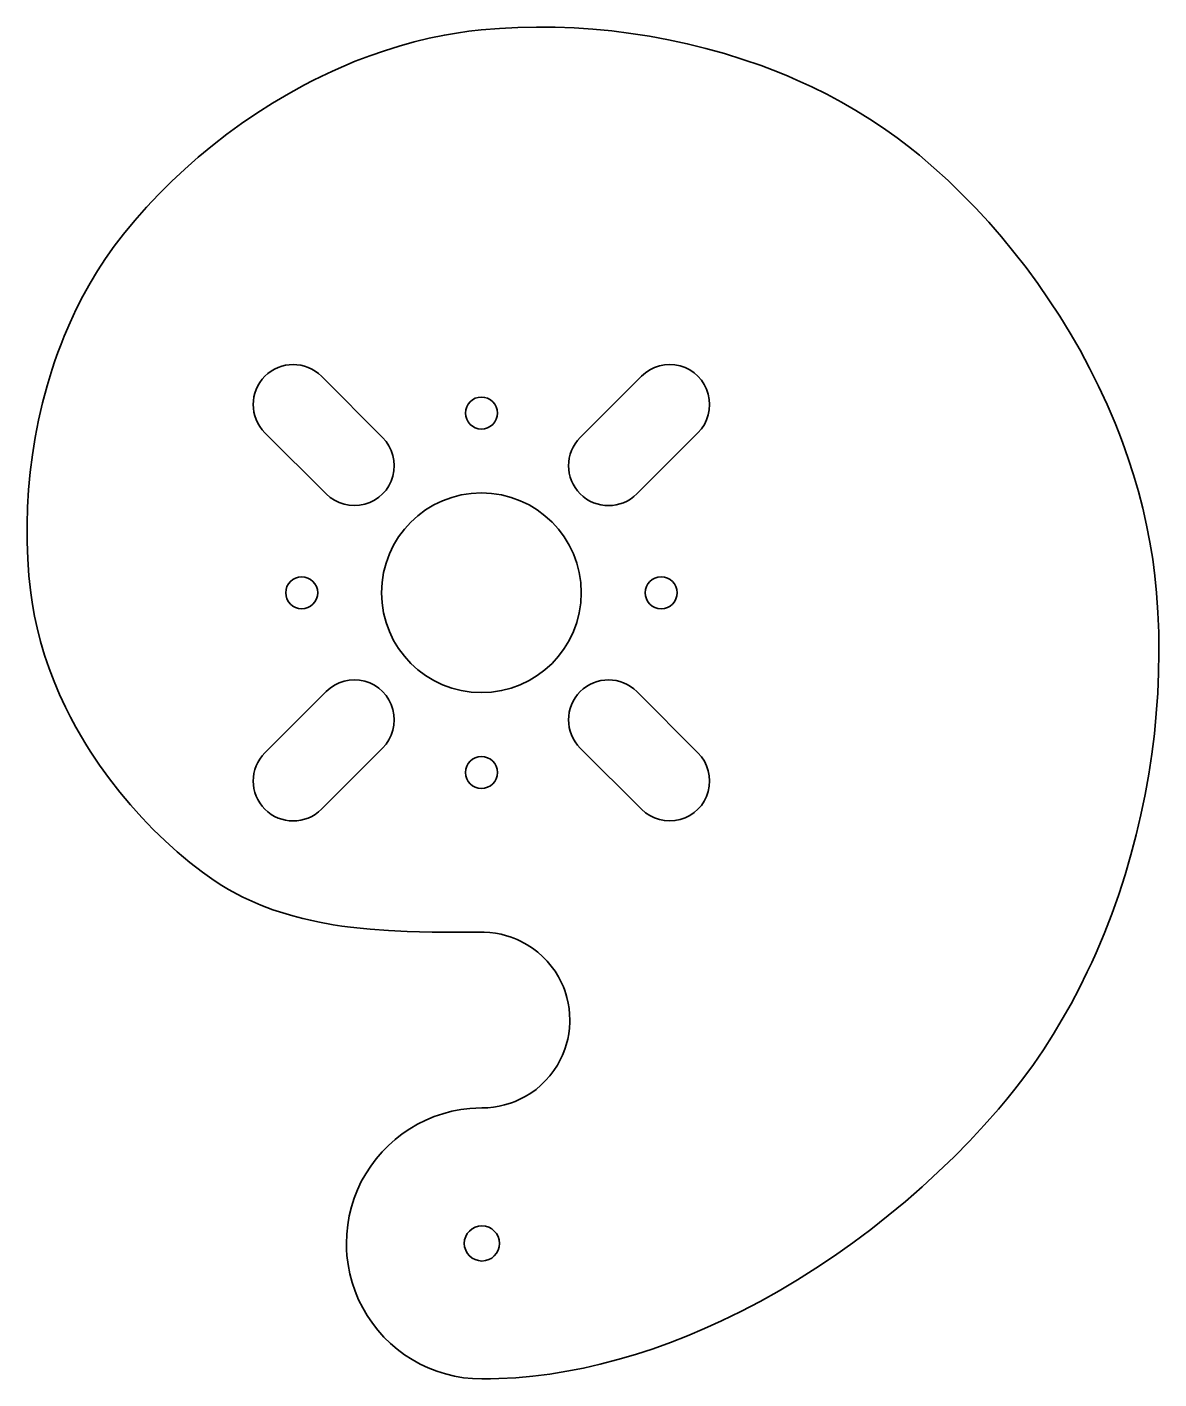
# Model space of a CAD drawing. Extents: x 523 to 665, y 336 to 505.
import ezdxf

# ---------------------------------------------------------------- set-up
doc = ezdxf.new("R2010")
doc.units = 0

msp = doc.modelspace()

# ---------------------------------------------------------------- linework, layer by layer
at = {"color": 7, "lineweight": 35, "ltscale": 0.270825}
for p, q in [((560.132813, 461.193359), (567.792847, 453.533203)), ((553.061768, 454.12207), (560.721802, 446.461914)), ((560.721802, 421.713867), (553.061768, 414.053711)), ((567.792847, 414.642578), (560.132813, 406.982422))]:
    msp.add_line(p, q, dxfattribs=at)
at = {"color": 7, "lineweight": 35, "ltscale": 0.270827}
for p, q in [((600.201782, 461.193359), (592.541626, 453.533203)), ((607.272827, 454.12207), (599.612671, 446.461914)), ((599.612671, 421.713867), (607.272827, 414.053711)), ((592.541626, 414.642578), (600.201782, 406.982422))]:
    msp.add_line(p, q, dxfattribs=at)
at = {"color": 7, "lineweight": 35}
for points in [[(535.35022, 478.97168), (536.759888, 480.675781), (538.234497, 482.345703), (539.77124, 483.977539), (541.367065, 485.570313), (543.019653, 487.120117), (544.726318, 488.625977), (546.484985, 490.083008), (548.293335, 491.491211), (550.149292, 492.845703), (552.050903, 494.144531), (553.996338, 495.384766), (555.993896, 496.569336), (558.031982, 497.689453), (559.065674, 498.223633), (560.108643, 498.741211), (561.51355, 499.402344), (562.93396, 500.03125), (564.369385, 500.625977), (566.183838, 501.319336), (568.019287, 501.957031), (569.874268, 502.536133), (571.747559, 503.054688), (573.637573, 503.509766), (575.542725, 503.900391), (577.060791, 504.162109), (578.586792, 504.380859), (580.119263, 504.554688)], [(580.119263, 504.554688), (582.415527, 504.746094), (584.732178, 504.866211), (587.06543, 504.916992), (589.411987, 504.897461), (591.768066, 504.807617), (594.130493, 504.649414), (596.496094, 504.421875), (598.861572, 504.125), (601.223877, 503.758789), (603.579834, 503.323242), (605.926514, 502.817383), (608.260498, 502.241211), (610.58374, 501.592773), (612.888184, 500.873047), (615.17041, 500.081055), (617.427246, 499.214844), (618.545044, 498.754883), (619.655151, 498.276367), (621.538818, 497.412109), (623.396118, 496.493164), (625.224609, 495.518555), (627.021851, 494.488281), (628.785278, 493.401367), (630.512207, 492.258789), (632.200317, 491.058594), (633.619629, 489.980469), (635.00647, 488.860352)], [(635.00647, 488.860352), (636.817017, 487.303711), (638.590576, 485.685547), (640.325073, 484.006836), (642.018677, 482.270508), (643.669556, 480.480469), (645.275757, 478.636719), (646.835327, 476.744141), (648.346313, 474.802734), (649.806763, 472.81543), (651.214478, 470.783203), (652.567749, 468.709961), (653.864136, 466.595703), (655.101685, 464.443359), (656.297974, 462.21582), (657.428589, 459.952148), (658.490967, 457.654297), (659.482422, 455.323242), (659.950684, 454.146484), (660.400269, 452.962891), (661.126343, 450.916016), (661.794434, 448.850586), (662.402832, 446.766602), (662.949585, 444.666992), (663.432983, 442.551758), (663.851074, 440.422852), (664.202026, 438.282227), (664.477295, 436.189453), (664.685669, 434.087891)], [(523.75061, 434.087891), (523.527588, 436.191406), (523.375488, 438.319336), (523.294434, 440.466797), (523.284058, 442.628906), (523.344727, 444.803711), (523.476685, 446.984375), (523.680298, 449.169922), (523.956177, 451.354492), (524.305054, 453.535156), (524.727539, 455.708008), (525.219727, 457.848633), (525.786255, 459.974609), (526.428101, 462.082031), (526.778198, 463.128906), (527.147461, 464.168945), (527.535278, 465.200195), (527.942505, 466.223633), (528.665894, 467.915039), (529.44458, 469.581055), (530.279297, 471.220703), (531.17041, 472.831055), (532.11853, 474.40918), (533.124146, 475.952148), (534.207031, 477.483398), (535.35022, 478.97168)], [(545.238281, 399.091797), (543.649658, 400.333984), (542.091675, 401.645508), (540.568237, 403.022461), (539.08313, 404.462891), (537.639893, 405.962891), (536.242432, 407.520508), (534.894165, 409.132813), (533.599243, 410.797852), (532.361206, 412.513672), (531.195923, 414.259766), (530.636963, 415.149414), (530.09436, 416.050781), (529.397461, 417.270508), (528.732056, 418.507813), (528.099365, 419.763672), (527.356689, 421.358398), (526.670044, 422.978516), (526.04187, 424.624023), (525.47522, 426.291992), (524.972656, 427.981445), (524.536743, 429.69043), (524.223267, 431.145508), (523.960693, 432.611328), (523.75061, 434.087891)], [(664.685669, 434.087891), (664.85498, 431.602539), (664.953613, 429.100586), (664.982056, 426.584961), (664.940918, 424.057617), (664.830566, 421.521484), (664.651367, 418.981445), (664.403442, 416.438477), (664.087158, 413.895508), (663.702515, 411.356445), (663.249512, 408.822266), (662.728027, 406.296875), (662.138062, 403.783203), (661.479248, 401.283203), (660.74585, 398.78125), (659.942139, 396.298828), (659.067627, 393.838867), (658.121826, 391.404297), (657.104492, 388.998047), (656.56897, 387.805664), (656.015259, 386.623047), (655.023926, 384.615234), (653.979126, 382.634766), (652.880615, 380.683594), (651.728271, 378.764648), (650.521606, 376.879883), (649.260742, 375.032227), (647.945435, 373.22168), (646.957275, 371.93457), (645.940186, 370.669922), (644.894409, 369.427734)], [(580.234375, 391.587891), (576.084961, 391.592773), (574, 391.611328), (572.433594, 391.641602), (570.866333, 391.688477), (568.541748, 391.796875), (566.222656, 391.964844), (565.004395, 392.081055), (563.789551, 392.21875), (562.702637, 392.363281), (561.619507, 392.527344), (559.701294, 392.875), (558.748291, 393.077148), (557.799927, 393.299805), (556.543945, 393.628906), (555.298706, 393.998047), (554.065918, 394.408203), (552.544678, 394.983398), (551.048584, 395.629883), (550.310913, 395.981445), (549.580811, 396.351563), (548.500854, 396.942383), (547.440186, 397.578125), (546.400146, 398.258789), (545.238281, 399.091797)], [(591.234375, 380.587891), (591.211182, 381.308594), (591.141846, 382.020508), (591.027344, 382.722656), (590.86853, 383.412109), (590.739014, 383.861328), (590.590698, 384.304688), (590.422729, 384.742188), (590.23645, 385.171875), (589.812744, 386), (589.385864, 386.693359), (588.909668, 387.351563), (588.386841, 387.972656), (587.820068, 388.553711), (587.21228, 389.091797), (586.56604, 389.583984), (585.884521, 390.027344), (585.066772, 390.472656), (584.641724, 390.668945), (584.207764, 390.848633), (583.769165, 391.007813), (583.322876, 391.148438), (582.638184, 391.324219), (581.939941, 391.456055), (581.230469, 391.542969), (580.512085, 391.583984), (580.234375, 391.587891)], [(580.234375, 369.587891), (580.95459, 369.611328), (581.66687, 369.680664), (582.368774, 369.794922), (583.058228, 369.954102), (583.508057, 370.083008), (583.950806, 370.231445), (584.388916, 370.399414), (584.818604, 370.585938), (585.646851, 371.009766), (586.339722, 371.436523), (586.998169, 371.913086), (587.619385, 372.435547), (588.200317, 373.001953), (588.738159, 373.610352), (589.230347, 374.255859), (589.674194, 374.9375), (590.118774, 375.755859), (590.315796, 376.180664), (590.494751, 376.614258), (590.654053, 377.052734), (590.7948, 377.499023), (590.970947, 378.18457), (591.102905, 378.882813), (591.189819, 379.591797), (591.230957, 380.310547), (591.234375, 380.587891)], [(563.266846, 352.620117), (563.306396, 353.788086), (563.424316, 354.941406), (563.619263, 356.077148), (563.889648, 357.191406), (564.233276, 358.279297), (564.648193, 359.336914), (565.131714, 360.361328), (565.685669, 361.356445), (566.303833, 362.30957), (566.983521, 363.21875), (567.721558, 364.080078), (568.515015, 364.890625), (569.360474, 365.646484), (570.254883, 366.344727), (571.194824, 366.982422), (572.174561, 367.554688), (573.192871, 368.0625), (574.246094, 368.500977), (575.330444, 368.868164), (576.442261, 369.162109), (577.577393, 369.380859), (578.731812, 369.522461), (579.480469, 369.571289), (580.234375, 369.587891)], [(644.894409, 369.427734), (643.108521, 367.412109), (641.255615, 365.428711), (639.339111, 363.481445), (637.362183, 361.573242), (635.327637, 359.706055), (633.237915, 357.881836), (631.095581, 356.105469), (628.902954, 354.378906), (626.661987, 352.704102), (624.374756, 351.084961), (622.043335, 349.524414), (619.751587, 348.076172), (617.421753, 346.6875), (615.055664, 345.363281), (612.654907, 344.106445), (611.442139, 343.503906), (610.221436, 342.919922), (608.110718, 341.961914), (605.978516, 341.060547), (603.82605, 340.21875), (601.654663, 339.439453), (599.46582, 338.724609), (597.260864, 338.076172), (595.041382, 337.499023), (592.94751, 337.023438), (590.84375, 336.614258), (588.731567, 336.274414), (586.612671, 336.005859), (584.48877, 335.811523), (582.362061, 335.693359), (581.298218, 335.663086), (580.234375, 335.65332)], [(580.234375, 335.65332), (579.066772, 335.692383), (577.912964, 335.810547), (576.777222, 336.004883), (575.663452, 336.275391), (574.575684, 336.619141), (573.517578, 337.03418), (572.49292, 337.517578), (571.498291, 338.071289), (570.5448, 338.689453), (569.63562, 339.369141), (568.774414, 340.107422), (567.964355, 340.901367), (567.208618, 341.74707), (566.510376, 342.640625), (565.872681, 343.581055), (565.299561, 344.560547), (564.792358, 345.579102), (564.35376, 346.631836), (563.986206, 347.716797), (563.692139, 348.828125), (563.473633, 349.963867), (563.332397, 351.118164), (563.283325, 351.866211), (563.266846, 352.620117)]]:
    msp.add_lwpolyline(points, dxfattribs=at)
for centre, radius in [((580.167236, 456.587891), 2), ((580.167236, 434.087891), 12.5), ((557.667236, 434.087891), 2), ((602.667236, 434.087891), 2), ((580.167236, 411.587891), 2), ((580.222778, 352.620117), 2.2)]:
    msp.add_circle(centre, radius, dxfattribs=at)
for centre, start, end in [((556.59729, 457.658203), 45.000001, 225), ((603.737305, 457.658203), 314.999999, 135), ((564.257324, 449.998047), 225, 45.000001), ((596.077148, 449.998047), 135, 314.999999), ((564.257324, 418.177734), 314.999999, 135), ((596.077148, 418.177734), 45.000001, 225), ((556.59729, 410.517578), 135, 314.999999), ((603.737305, 410.517578), 225, 45.000001)]:
    msp.add_arc(centre, 5, start, end, dxfattribs=at)

doc.saveas('drawing.dxf')
